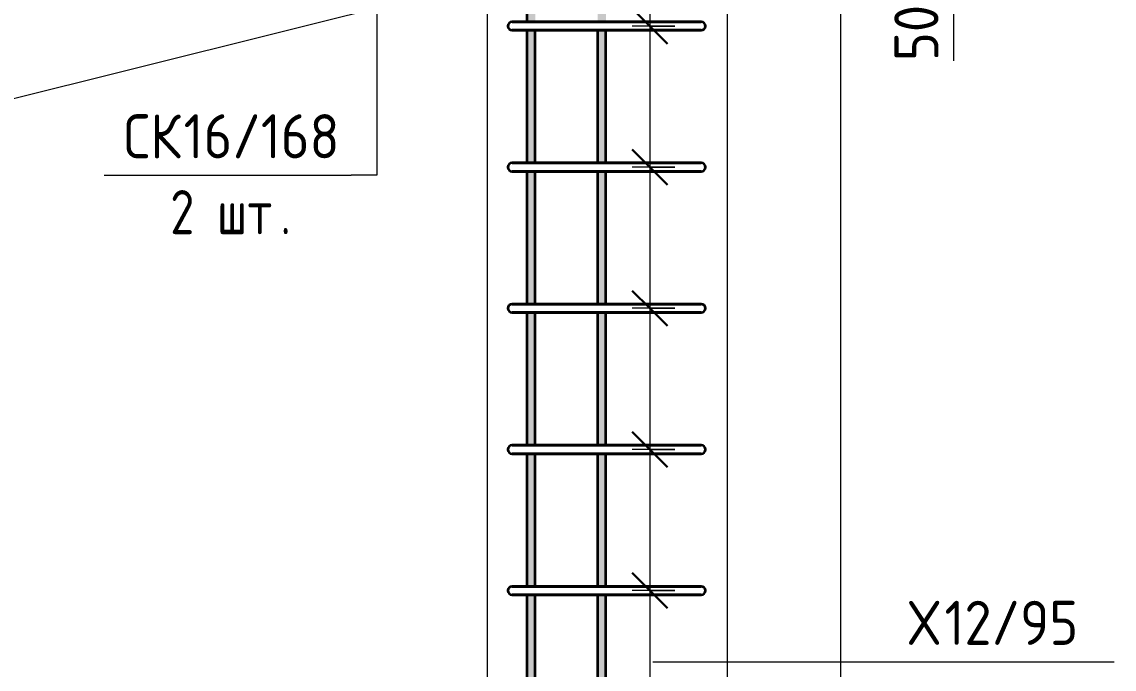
# Model space of a CAD drawing. Header units: millimetres. Extents: x -420 to 46222, y -4716 to 36443.
# Drawn here: x 44489 to 46036, y 2369 to 3286 of the extents above; entities that cross this region are included whole.
import ezdxf

# ---------------------------------------------------------------- set-up
doc = ezdxf.new("R2010")
doc.units = ezdxf.units.MM
for name, color, linetype, lineweight in [('AA_Dim', 7, 'Continuous', 9), ('AA_Dim-25', 7, 'Continuous', 9), ('AA_Oformlenie', 7, 'Continuous', 9), ('AA_Vinoska', 7, 'Continuous', 9), ('AF_Okno', 7, 'Continuous', 20), ('AF_Stena_Опалубка', 253, 'Continuous', 20), ('KR_Armatura_Tonkie', 7, 'Continuous', 20)]:
    doc.layers.add(name, color=color, linetype=linetype, lineweight=lineweight)
doc.styles.add('ISOCPEUR_6', font='isocpeur.ttf', dxfattribs={"width": 0.9, "height": 62.5})
doc.styles.add('ISOCPEUR_8', font='isocpeur.ttf', dxfattribs={"width": 0.8, "height": 62.5})
doc.dimstyles.new('05_Округл_5мм__прозр__2', dxfattribs={"dimscale": 304.8, "dimtxt": 62.248823, "dimasz": 0.139436, "dimexe": 0.123031, "dimexo": 0.082021, "dimgap": 0.008202, "dimtad": 1, "dimdec": 0, "dimrnd": 5, "dimdsep": 46, "dimtxsty": 'ISOCPEUR_6', "dimblk1": 'OBLIQUE', "dimblk2": 'OBLIQUE', "dimsah": 1, "dimcen": 0.09, "dimdle": 0.123031, "dimazin": 0, "dimtfac": 1, "dimtdec": 4, "dimtix": 1, "dimtmove": 1, "dimatfit": 3, "dimfxl": 1, "dimtvp": 1, "dimtolj": 1, "dimtzin": 0, "dimlwd": 18, "dimlwe": 18, "dimarcsym": 2})
doc.dimstyles.new('10_Раскладка_арматуры_с_засечками_1', dxfattribs={"dimscale": 304.8, "dimtxt": 0.18, "dimasz": 0.164042, "dimexe": 0.082021, "dimexo": 0, "dimgap": 0, "dimtad": 1, "dimdec": 3, "dimrnd": 0.001, "dimdsep": 46, "dimtxsty": 'ISOCPEUR_8', "dimblk1": 'OBLIQUE', "dimblk2": 'OBLIQUE', "dimsah": 1, "dimcen": 0.09, "dimdle": 0.082021, "dimazin": 0, "dimtfac": 1, "dimtdec": 4, "dimtix": 1, "dimtmove": 0, "dimatfit": 3, "dimfxl": 1, "dimtvp": 1, "dimtolj": 1, "dimtzin": 0, "dimlwd": 18, "dimlwe": 18, "dimarcsym": 2})

# ---------------------------------------------------------------- blocks, each defined once
blk = doc.blocks.new('231_Отверстие прямоугольное в стене _Окно_Стена_ - Отверстие прямоугольное с обрамлением-4191040-Схема обрамления отверстия 1530х1930 _h_')
at = {"layer": 'AF_Okno', "lineweight": 9}
for p, q in [((-33844, 3039), (-32620, 3345)), ((-34150, 1415), (-33844, 3039))]:
    blk.add_line(p, q, dxfattribs=at)
blk = doc.blocks.new('350_Стержень верт с удлинением концов _НесАрм_РабПлоск_ - 350_Стержень верт с удлинением концов _НесАрм_РабПлоск_-4184977-Схема обрамления отверстия 1530х1930 _h_')
at = {"layer": 'KR_Armatura_Tonkie', "lineweight": 35}
h = blk.add_hatch(color=256, dxfattribs=at)
h.paths.add_polyline_path([(-32458, 915), (-32452, 915), (-32452.3, 1259), (-32464, 1259), (-32463.8, 915), (-32459.6, 915)])
h.paths.add_polyline_path([(-32458.2, 1283), (-32452, 1283), (-32452.3, 1347), (-32464, 1347), (-32463.8, 1283), (-32459.6, 1283)])
h.paths.add_polyline_path([(-32452.9, 1371), (-32452, 1371), (-32452.2, 1474), (-32464, 1474), (-32463.8, 1371), (-32453.8, 1371)])
h.paths.add_polyline_path([(-32453.8, 1486), (-32452, 1486), (-32452.2, 1674), (-32464, 1674), (-32463.8, 1486), (-32454, 1486)])
h.paths.add_polyline_path([(-32458.4, 1686), (-32452, 1686), (-32452.2, 1874), (-32464, 1874), (-32463.8, 1686), (-32459.6, 1686)])
h.paths.add_polyline_path([(-32453.1, 1886), (-32452, 1886), (-32452.2, 2074), (-32464, 2074), (-32463.8, 1886), (-32453.8, 1886)])
h.paths.add_polyline_path([(-32453.8, 2086), (-32452, 2086), (-32452.2, 2274), (-32464, 2274), (-32463.8, 2086), (-32454.2, 2086)])
h.paths.add_polyline_path([(-32458.7, 2286), (-32452, 2286), (-32452.2, 2474), (-32464, 2474), (-32463.8, 2286), (-32459.6, 2286)])
h.paths.add_polyline_path([(-32453.8, 2486), (-32452, 2486), (-32452.2, 2674), (-32464, 2674), (-32463.8, 2486), (-32454.4, 2486)])
h.paths.add_polyline_path([(-32453.8, 2686), (-32452, 2686), (-32452.2, 2874), (-32464, 2874), (-32463.8, 2686), (-32454.5, 2686)])
h.paths.add_polyline_path([(-32459, 2886), (-32452, 2886), (-32452.2, 3074), (-32464, 3074), (-32463.8, 2886), (-32459.6, 2886)])
h.paths.add_polyline_path([(-32453.8, 3086), (-32452, 3086), (-32452.2, 3274), (-32464, 3274), (-32463.8, 3086), (-32454.6, 3086)])
h.paths.add_polyline_path([(-32453.8, 3286), (-32452, 3286), (-32452.2, 3387), (-32464, 3387), (-32463.8, 3286), (-32454.7, 3286)])
h.paths.add_polyline_path([(-32459.2, 3419), (-32452, 3419), (-32452.2, 3487), (-32464, 3487), (-32463.8, 3419), (-32459.6, 3419)])
h.paths.add_polyline_path([(-32459.3, 3519), (-32452, 3519), (-32452.2, 4080), (-32464, 4080), (-32463.8, 3519), (-32459.6, 3519)])
for p, q in [((-32464, 3274), (-32464, 3086)), ((-32452, 3086), (-32452, 3274)), ((-32464, 3074), (-32464, 2886)), ((-32452, 2886), (-32452, 3074)), ((-32464, 2874), (-32464, 2686)), ((-32452, 2686), (-32452, 2874)), ((-32464, 2674), (-32464, 2486)), ((-32452, 2486), (-32452, 2674)), ((-32464, 2474), (-32464, 2286)), ((-32452, 2286), (-32452, 2474))]:
    blk.add_line(p, q, dxfattribs=at)
blk = doc.blocks.new('350_Стержень верт с удлинением концов _НесАрм_РабПлоск_ - 350_Стержень верт с удлинением концов _НесАрм_РабПлоск_-V19-Схема обрамления отверстия 1530х1930 _h_')
at = {"layer": 'KR_Armatura_Tonkie', "lineweight": 35}
for p, q in [((-32464, 3274), (-32464, 3086)), ((-32452, 3086), (-32452, 3274)), ((-32464, 3074), (-32464, 2886)), ((-32452, 2886), (-32452, 3074)), ((-32464, 2874), (-32464, 2686)), ((-32452, 2686), (-32452, 2874)), ((-32464, 2674), (-32464, 2486)), ((-32452, 2486), (-32452, 2674)), ((-32464, 2474), (-32464, 2286)), ((-32452, 2286), (-32452, 2474))]:
    blk.add_line(p, q, dxfattribs=at)
blk = doc.blocks.new('350_Стержень верт с удлинением концов _НесАрм_РабПлоск_ - 350_Стержень верт с удлинением концов _НесАрм_РабПлоск_-V20-Схема обрамления отверстия 1530х1930 _h_')
at = {"layer": 'KR_Armatura_Tonkie', "lineweight": 35}
h = blk.add_hatch(color=256, dxfattribs=at)
h.paths.add_polyline_path([(-32558, 915), (-32552, 915), (-32552.3, 1259), (-32564, 1259), (-32563.8, 915), (-32559.6, 915)])
h.paths.add_polyline_path([(-32558.2, 1283), (-32552, 1283), (-32552.3, 1347), (-32564, 1347), (-32563.8, 1283), (-32559.6, 1283)])
h.paths.add_polyline_path([(-32558.2, 1371), (-32552, 1371), (-32552.2, 1474), (-32564, 1474), (-32563.8, 1371), (-32559.6, 1371)])
h.paths.add_polyline_path([(-32564, 1486), (-32552, 1486), (-32552.2, 1674), (-32564, 1674), (-32564, 1493.8)])
h.paths.add_polyline_path([(-32558.2, 1686), (-32552, 1686), (-32552.2, 1874), (-32564, 1874), (-32563.8, 1686), (-32558.4, 1686)])
h.paths.add_polyline_path([(-32563.4, 1886), (-32552, 1886), (-32552.2, 2074), (-32564, 2074), (-32563.8, 1886)])
h.paths.add_polyline_path([(-32552.8, 2086), (-32552, 2086), (-32552.2, 2274), (-32564, 2274), (-32563.8, 2086), (-32553.2, 2086)])
h.paths.add_polyline_path([(-32552.2, 2286), (-32552, 2286), (-32552.2, 2474), (-32564, 2474), (-32563.8, 2286), (-32552.5, 2286)])
h.paths.add_polyline_path([(-32558, 2486), (-32552, 2486), (-32552.2, 2674), (-32564, 2674), (-32563.8, 2486), (-32558.2, 2486)])
h.paths.add_polyline_path([(-32558, 2686), (-32552, 2686), (-32552.2, 2874), (-32564, 2874), (-32563.8, 2686), (-32558.2, 2686)])
h.paths.add_polyline_path([(-32552.1, 2886), (-32552, 2886), (-32552.2, 3074), (-32564, 3074), (-32563.8, 2886), (-32552.2, 2886)])
h.paths.add_polyline_path([(-32558.2, 3086), (-32552, 3086), (-32552.2, 3274), (-32564, 3274), (-32563.8, 3086), (-32559.1, 3086)])
h.paths.add_polyline_path([(-32558.2, 3286), (-32552, 3286), (-32552.2, 3387), (-32564, 3387), (-32563.8, 3286), (-32559.2, 3286)])
h.paths.add_polyline_path([(-32559.2, 3419), (-32552, 3419), (-32552.2, 3487), (-32564, 3487), (-32563.8, 3419), (-32559.6, 3419)])
h.paths.add_polyline_path([(-32559.3, 3519), (-32552, 3519), (-32552.2, 4080), (-32564, 4080), (-32563.8, 3519), (-32559.6, 3519)])
for p, q in [((-32564, 3387), (-32564, 3286)), ((-32564, 3274), (-32564, 3086)), ((-32552, 3086), (-32552, 3274)), ((-32564, 3074), (-32564, 2886)), ((-32552, 2886), (-32552, 3074)), ((-32564, 2874), (-32564, 2686)), ((-32552, 2686), (-32552, 2874)), ((-32564, 2674), (-32564, 2486)), ((-32552, 2486), (-32552, 2674)), ((-32564, 2474), (-32564, 2286)), ((-32552, 2286), (-32552, 2474))]:
    blk.add_line(p, q, dxfattribs=at)
blk = doc.blocks.new('011_Прямоугольник обрыва _ЭлУзла_ - 011_Прямоугольник обрыва _ЭлУзла_-4186116-Схема обрамления отверстия 1530х1930 _h_')
at = {"layer": 'AA_Oformlenie'}
blk.add_line((-32120, 3323.8), (-32120, 1631.9), dxfattribs=at)
blk = doc.blocks.new('DIMBLOCK119-Схема обрамления отверстия 1530х1930 _h_')
at = {"layer": 'AA_Dim-25', "lineweight": 30}
for p, q in [((45809, 3395), (45787.7, 3416.2)), ((45809, 3395), (45830.2, 3373.7)), ((45809, 3345), (45787.7, 3366.2)), ((45809, 3345), (45830.2, 3323.7))]:
    blk.add_line(p, q, dxfattribs=at)
at = {"layer": 'AA_Dim-25', "lineweight": 18}
for p, q in [((45483.1, 3395), (45846.5, 3395)), ((45809, 3395), (45483.1, 3395)), ((45809, 3395), (45809, 3307.5)), ((45809, 3334.5), (45809, 3370)), ((45173.4, 3345), (45846.5, 3345)), ((45809, 3345), (45173.4, 3345)), ((45809, 3230.5), (45809, 3334.5))]:
    blk.add_line(p, q, dxfattribs=at)
at = {"layer": 'AA_Dim-25', "color": 0, "lineweight": 18, "insert": (45724.8, 3230.5), "char_height": 62.5, "width": 94.81, "attachment_point": 1, "rotation": 90, "line_spacing_factor": 1.149209, "style": 'ISOCPEUR_6'}
blk.add_mtext('50', dxfattribs=at)
blk = doc.blocks.new('_Oblique')
at = {"color": 0, "linetype": 'ByBlock', "lineweight": -2}
blk.add_line((-0.5, -0.5), (0.5, 0.5), dxfattribs=at)
blk = doc.blocks.new('DIMBLOCK150-Схема обрамления отверстия 1530х1930 _h_')
at = {"layer": 'AA_Dim-25', "lineweight": 30}
for p, q in [((45378.5, 3280), (45353.5, 3305)), ((45378.5, 3280), (45403.5, 3255)), ((45378.5, 3080), (45353.5, 3105)), ((45378.5, 3080), (45403.5, 3055))]:
    blk.add_line(p, q, dxfattribs=at)
at = {"layer": 'AA_Dim-25', "lineweight": 18}
for p, q in [((45378.5, 3305), (45378.5, 3080)), ((45413.9, 3280), (45353.5, 3280)), ((45378.5, 3280), (45413.9, 3280)), ((45413.9, 3080), (45353.5, 3080)), ((45378.5, 3080), (45413.9, 3080))]:
    blk.add_line(p, q, dxfattribs=at)
blk = doc.blocks.new('DIMBLOCK151-Схема обрамления отверстия 1530х1930 _h_')
at = {"layer": 'AA_Dim-25', "lineweight": 30}
for p, q in [((45378.5, 3080), (45353.5, 3105)), ((45378.5, 3080), (45403.5, 3055)), ((45378.5, 2880), (45353.5, 2905)), ((45378.5, 2880), (45403.5, 2855))]:
    blk.add_line(p, q, dxfattribs=at)
at = {"layer": 'AA_Dim-25', "lineweight": 18}
for p, q in [((45413.9, 3080), (45353.5, 3080)), ((45378.5, 3080), (45378.5, 2880)), ((45378.5, 3080), (45413.9, 3080)), ((45413.9, 2880), (45353.5, 2880)), ((45378.5, 2880), (45413.9, 2880))]:
    blk.add_line(p, q, dxfattribs=at)
blk = doc.blocks.new('DIMBLOCK152-Схема обрамления отверстия 1530х1930 _h_')
at = {"layer": 'AA_Dim-25', "lineweight": 30}
for p, q in [((45378.5, 2880), (45353.5, 2905)), ((45378.5, 2880), (45403.5, 2855)), ((45378.5, 2680), (45353.5, 2705)), ((45378.5, 2680), (45403.5, 2655))]:
    blk.add_line(p, q, dxfattribs=at)
at = {"layer": 'AA_Dim-25', "lineweight": 18}
for p, q in [((45413.9, 2880), (45353.5, 2880)), ((45378.5, 2880), (45378.5, 2680)), ((45378.5, 2880), (45413.9, 2880)), ((45413.9, 2680), (45353.5, 2680)), ((45378.5, 2680), (45413.9, 2680))]:
    blk.add_line(p, q, dxfattribs=at)
blk = doc.blocks.new('DIMBLOCK153-Схема обрамления отверстия 1530х1930 _h_')
at = {"layer": 'AA_Dim-25', "lineweight": 30}
for p, q in [((45378.5, 2680), (45353.5, 2705)), ((45378.5, 2680), (45403.5, 2655)), ((45378.5, 2480), (45353.5, 2505)), ((45378.5, 2480), (45403.5, 2455))]:
    blk.add_line(p, q, dxfattribs=at)
at = {"layer": 'AA_Dim-25', "lineweight": 18}
for p, q in [((45413.9, 2680), (45353.5, 2680)), ((45378.5, 2680), (45378.5, 2480)), ((45378.5, 2680), (45413.9, 2680)), ((45413.9, 2480), (45353.5, 2480)), ((45378.5, 2480), (45413.9, 2480))]:
    blk.add_line(p, q, dxfattribs=at)
blk = doc.blocks.new('DIMBLOCK154-Схема обрамления отверстия 1530х1930 _h_')
at = {"layer": 'AA_Dim-25', "lineweight": 30}
for p, q in [((45378.5, 2480), (45353.5, 2505)), ((45378.5, 2480), (45403.5, 2455)), ((45378.5, 2280), (45353.5, 2305)), ((45378.5, 2280), (45403.5, 2255))]:
    blk.add_line(p, q, dxfattribs=at)
at = {"layer": 'AA_Dim-25', "lineweight": 18}
for p, q in [((45413.9, 2480), (45353.5, 2480)), ((45378.5, 2480), (45378.5, 2280)), ((45378.5, 2480), (45413.9, 2480)), ((45413.9, 2280), (45353.5, 2280)), ((45378.5, 2280), (45413.9, 2280))]:
    blk.add_line(p, q, dxfattribs=at)
blk = doc.blocks.new('042_М_Арматуры - Диам длина поз _ Комментарий-3662934-Схема обрамления отверстия 1530х1930 _h_')
at = {"layer": 'AA_Vinoska'}
blk.add_line((-35073.4, 947.3), (-34723.4, 947.3), dxfattribs=at)

msp = doc.modelspace()

# ---------------------------------------------------------------- linework, layer by layer
at = {"layer": 'AA_Vinoska'}
for p, q in [((44992.1777, 3418.2661), (44992.1777, 3068.6872)), ((44992.1777, 3068.6872), (44955.7633, 3068.6872)), ((45382.7822, 2379.1913), (45686.1137, 2379.1913))]:
    msp.add_line(p, q, dxfattribs=at)
at = {"layer": 'AF_Stena_Опалубка'}
for p, q in [((45488.3974, 730), (45488.3974, 3580)), ((45148.3974, 3345), (45148.3974, 1415))]:
    msp.add_line(p, q, dxfattribs=at)
at = {"layer": 'KR_Armatura_Tonkie', "lineweight": 35}
for p, q in [((45219.542, 3286), (45183.542, 3286)), ((45183.542, 3286), (45219.542, 3286)), ((45415.542, 3286), (45219.542, 3286)), ((45219.542, 3286), (45415.542, 3286)), ((45390.0862, 3286), (45352.9207, 3286)), ((45451.542, 3286), (45390.0862, 3286)), ((45403.8323, 3286), (45440.9979, 3286)), ((45440.9979, 3286), (45415.542, 3286)), ((45415.542, 3286), (45451.542, 3286)), ((45440.9979, 3286), (45440.9979, 3286)), ((45219.542, 3274), (45183.542, 3274)), ((45183.542, 3274), (45219.542, 3274)), ((45415.542, 3274), (45219.542, 3274)), ((45219.542, 3274), (45415.542, 3274)), ((45390.0862, 3274), (45352.9207, 3274)), ((45451.542, 3274), (45390.0862, 3274)), ((45403.8323, 3274), (45440.9979, 3274)), ((45451.542, 3274), (45415.542, 3274)), ((45415.542, 3274), (45451.542, 3274)), ((45440.9979, 3274), (45451.542, 3274)), ((45219.542, 3086), (45183.542, 3086)), ((45183.542, 3086), (45219.542, 3086)), ((45415.542, 3086), (45219.542, 3086)), ((45219.542, 3086), (45415.542, 3086)), ((45390.0862, 3086), (45352.9207, 3086)), ((45451.542, 3086), (45390.0862, 3086)), ((45403.8323, 3086), (45440.9979, 3086)), ((45440.9979, 3086), (45415.542, 3086)), ((45415.542, 3086), (45451.542, 3086)), ((45440.9979, 3086), (45440.9979, 3086)), ((45219.542, 3074), (45183.542, 3074)), ((45183.542, 3074), (45219.542, 3074)), ((45415.542, 3074), (45219.542, 3074)), ((45219.542, 3074), (45415.542, 3074)), ((45390.0862, 3074), (45352.9207, 3074)), ((45451.542, 3074), (45390.0862, 3074)), ((45403.8323, 3074), (45440.9979, 3074)), ((45451.542, 3074), (45415.542, 3074)), ((45415.542, 3074), (45451.542, 3074)), ((45440.9979, 3074), (45451.542, 3074)), ((45219.542, 2886), (45183.542, 2886)), ((45183.542, 2886), (45219.542, 2886)), ((45415.542, 2886), (45219.542, 2886)), ((45219.542, 2886), (45415.542, 2886)), ((45390.0862, 2886), (45352.9207, 2886)), ((45451.542, 2886), (45390.0862, 2886)), ((45403.8323, 2886), (45440.9979, 2886)), ((45440.9979, 2886), (45415.542, 2886)), ((45415.542, 2886), (45451.542, 2886)), ((45440.9979, 2886), (45440.9979, 2886)), ((45219.542, 2874), (45183.542, 2874)), ((45183.542, 2874), (45219.542, 2874)), ((45415.542, 2874), (45219.542, 2874)), ((45219.542, 2874), (45415.542, 2874)), ((45390.0862, 2874), (45352.9207, 2874)), ((45451.542, 2874), (45390.0862, 2874)), ((45403.8323, 2874), (45440.9979, 2874)), ((45451.542, 2874), (45415.542, 2874)), ((45415.542, 2874), (45451.542, 2874)), ((45440.9979, 2874), (45451.542, 2874)), ((45219.542, 2686), (45183.542, 2686)), ((45183.542, 2686), (45219.542, 2686)), ((45415.542, 2686), (45219.542, 2686)), ((45219.542, 2686), (45415.542, 2686)), ((45390.0862, 2686), (45352.9207, 2686)), ((45451.542, 2686), (45390.0862, 2686)), ((45403.8323, 2686), (45440.9979, 2686)), ((45440.9979, 2686), (45415.542, 2686)), ((45415.542, 2686), (45451.542, 2686)), ((45440.9979, 2686), (45440.9979, 2686)), ((45219.542, 2674), (45183.542, 2674)), ((45183.542, 2674), (45219.542, 2674)), ((45415.542, 2674), (45219.542, 2674)), ((45219.542, 2674), (45415.542, 2674)), ((45390.0862, 2674), (45352.9207, 2674)), ((45451.542, 2674), (45390.0862, 2674)), ((45403.8323, 2674), (45440.9979, 2674)), ((45451.542, 2674), (45415.542, 2674)), ((45415.542, 2674), (45451.542, 2674)), ((45440.9979, 2674), (45451.542, 2674)), ((45219.542, 2486), (45183.542, 2486)), ((45183.542, 2486), (45219.542, 2486)), ((45415.542, 2486), (45219.542, 2486)), ((45219.542, 2486), (45415.542, 2486)), ((45390.0862, 2486), (45352.9207, 2486)), ((45451.542, 2486), (45390.0862, 2486)), ((45403.8323, 2486), (45440.9979, 2486)), ((45440.9979, 2486), (45415.542, 2486)), ((45415.542, 2486), (45451.542, 2486)), ((45440.9979, 2486), (45440.9979, 2486)), ((45219.542, 2474), (45183.542, 2474)), ((45183.542, 2474), (45219.542, 2474)), ((45415.542, 2474), (45219.542, 2474)), ((45219.542, 2474), (45415.542, 2474)), ((45390.0862, 2474), (45352.9207, 2474)), ((45451.542, 2474), (45390.0862, 2474)), ((45403.8323, 2474), (45440.9979, 2474)), ((45451.542, 2474), (45415.542, 2474)), ((45415.542, 2474), (45451.542, 2474)), ((45440.9979, 2474), (45451.542, 2474))]:
    msp.add_line(p, q, dxfattribs=at)
for centre, start, end in [((45183.542, 3280), 90, 270), ((45183.542, 3280), 90, 270), ((45451.542, 3280), 270, 90), ((45451.542, 3280), 270, 90), ((45451.542, 3280), 270, 90), ((45183.542, 3080), 90, 270), ((45183.542, 3080), 90, 270), ((45451.542, 3080), 270, 90), ((45451.542, 3080), 270, 90), ((45451.542, 3080), 270, 90), ((45183.542, 2880), 90, 270), ((45183.542, 2880), 90, 270), ((45451.542, 2880), 270, 90), ((45451.542, 2880), 270, 90), ((45451.542, 2880), 270, 90), ((45183.542, 2680), 90, 270), ((45183.542, 2680), 90, 270), ((45451.542, 2680), 270, 90), ((45451.542, 2680), 270, 90), ((45451.542, 2680), 270, 90), ((45183.542, 2480), 90, 270), ((45183.542, 2480), 90, 270), ((45451.542, 2480), 270, 90), ((45451.542, 2480), 270, 90), ((45451.542, 2480), 270, 90)]:
    msp.add_arc(centre, 6, start, end, dxfattribs=at)

# ---------------------------------------------------------------- block references
at = {"layer": 'AA_Oformlenie'}
msp.add_blockref('011_Прямоугольник обрыва _ЭлУзла_ - 011_Прямоугольник обрыва _ЭлУзла_-4186116-Схема обрамления отверстия 1530х1930 _h_', (77768.3974, 0), dxfattribs=at)
at = {"layer": 'AA_Vinoska'}
for p in [(79679.129, 2121.3827), (80759.4794, 1431.8869)]:
    msp.add_blockref('042_М_Арматуры - Диам длина поз _ Комментарий-3662934-Схема обрамления отверстия 1530х1930 _h_', p, dxfattribs=at)
at = {"layer": 'AF_Okno'}
msp.add_blockref('231_Отверстие прямоугольное в стене _Окно_Стена_ - Отверстие прямоугольное с обрамлением-4191040-Схема обрамления отверстия 1530х1930 _h_', (77768.3974, 0), dxfattribs=at)
at = {"layer": 'KR_Armatura_Tonkie', "lineweight": 35}
for name, p in [('350_Стержень верт с удлинением концов _НесАрм_РабПлоск_ - 350_Стержень верт с удлинением концов _НесАрм_РабПлоск_-V20-Схема обрамления отверстия 1530х1930 _h_', (77768.3974, 0)), ('350_Стержень верт с удлинением концов _НесАрм_РабПлоск_ - 350_Стержень верт с удлинением концов _НесАрм_РабПлоск_-V19-Схема обрамления отверстия 1530х1930 _h_', (77668.3974, 0)), ('350_Стержень верт с удлинением концов _НесАрм_РабПлоск_ - 350_Стержень верт с удлинением концов _НесАрм_РабПлоск_-4184977-Схема обрамления отверстия 1530х1930 _h_', (77768.3974, 0)), ('350_Стержень верт с удлинением концов _НесАрм_РабПлоск_ - 350_Стержень верт с удлинением концов _НесАрм_РабПлоск_-V19-Схема обрамления отверстия 1530х1930 _h_', (77768.3974, 0))]:
    msp.add_blockref(name, p, dxfattribs=at)

# ---------------------------------------------------------------- texts
at = {"layer": 'AA_Vinoska', "char_height": 62.5, "attachment_point": 1}
for s, insert, width, style in [('СК', (44633.6293, 3155.0398), 102.816422, 'ISOCPEUR_6'), ('16/168', (44718.4613, 3155.0398), 263.354344, 'ISOCPEUR_6'), ('2 ', (44699.5043, 3047.5634), 80.16875, 'ISOCPEUR_8'), ('шт', (44765.6501, 3047.5634), 109.0295, 'ISOCPEUR_8'), ('\\fISOCPEUR|b0|i0|c204|p34|;\\W.8;.', (44855.6084, 3047.5634), 17.637125, 'ISOCPEUR_8'), ('\\fISOCPEUR|b0|i0|c204|p34|;\\W.9;Х', (45745.2547, 2465.5439), 61.329094, 'ISOCPEUR_6'), ('12/95', (45795.8562, 2465.5439), 229.082203, 'ISOCPEUR_6')]:
    msp.add_mtext(s, dxfattribs=dict(at, insert=insert, width=width, style=style))

# ---------------------------------------------------------------- dimensions: what is measured, and where the dimension line sits
at = {"layer": 'AA_Dim', "lineweight": 18}
dim = msp.add_linear_dim(base=(45808.9724, 3345), p1=(45458.0634, 3395), p2=(45148.3974, 3345), angle=90, dimstyle='05_Округл_5мм__прозр__2', override={"dimpost": '<>', "dimfxl": 313.676668}, dxfattribs=at)
dim.commit()
dim.dimension.update_dxf_attribs({"geometry": 'DIMBLOCK119-Схема обрамления отверстия 1530х1930 _h_', "text_midpoint": (45766.4856, 3277.9246), "dimtype": 160, "text_rotation": 90})
for base, p1, p2, picture, middle in [((45378.4952, 3080), (45413.8505, 3280), (45413.8505, 3080), 'DIMBLOCK150-Схема обрамления отверстия 1530х1930 _h_', (45347.2452, 3180)), ((45378.4952, 2880), (45413.8505, 3080), (45413.8505, 2880), 'DIMBLOCK151-Схема обрамления отверстия 1530х1930 _h_', (45347.2452, 2980)), ((45378.4952, 2680), (45413.8505, 2880), (45413.8505, 2680), 'DIMBLOCK152-Схема обрамления отверстия 1530х1930 _h_', (45347.2452, 2780)), ((45378.4952, 2480), (45413.8505, 2680), (45413.8505, 2480), 'DIMBLOCK153-Схема обрамления отверстия 1530х1930 _h_', (45347.2452, 2580)), ((45378.4952, 2280), (45413.8505, 2480), (45413.8505, 2280), 'DIMBLOCK154-Схема обрамления отверстия 1530х1930 _h_', (45347.2452, 2380))]:
    dim = msp.add_linear_dim(base=base, p1=p1, p2=p2, angle=90, dimstyle='10_Раскладка_арматуры_с_засечками_1', override={"dimpost": '<>', "dimfxl": 200}, dxfattribs=at)
    dim.commit()
    dim.dimension.update_dxf_attribs({"geometry": picture, "text_midpoint": middle})

doc.saveas('drawing.dxf')
